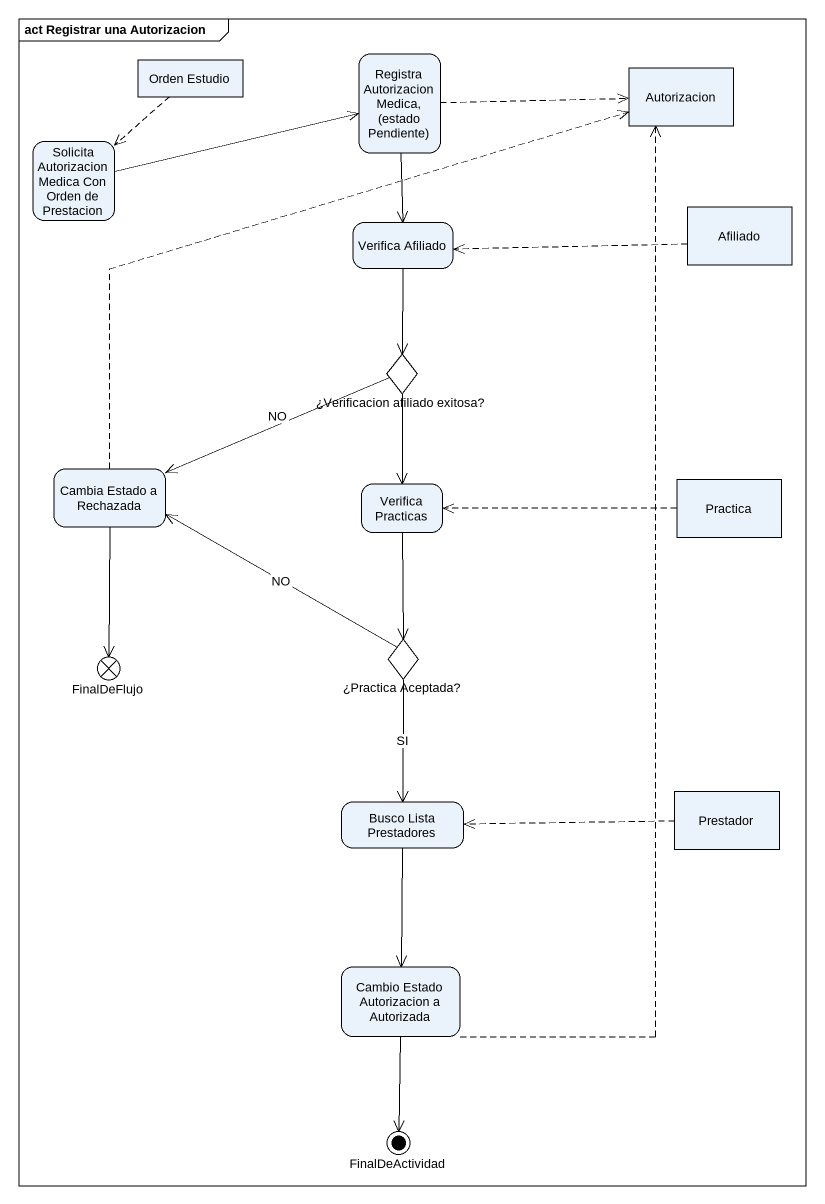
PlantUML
@startuml
mainframe act Registrar una Autorizacion
hide empty description
state "Registra Autorizacion Medica, (estado Pendiente)" as Registra_Autorizacion
state "Orden Estudio" as Orden_Estudio <<object>>
state Autorizacion <<object>>
state "Solicita Autorizacion Medica Con Orden de Prestacion" as Solicita_Autorizacion
state Afiliado <<object>>
state "Verifica Afiliado" as Verifica_Afiliado
state "¿Verificacion afiliado exitosa?" as Verificacion_afiliado <<choice>>
state "Cambia Estado a Rechazada" as Cambia_Estado_a_Rechazada
state "Verifica Practicas" as Verifica_Practicas
state Practica <<object>>
state FinalDeFlujo <<end>>
state "¿Practica Aceptada?" as Practica_Aceptada <<choice>>
state "Busco Lista Prestadores" as Busco_Lista_Prestadores
state Prestador <<object>>
state "Cambio Estado Autorizacion a Autorizada" as Cambio_Estado_Autorizacion
state FinalDeActividad <<end>>
Registra_Autorizacion -right[dashed]-> Autorizacion
Registra_Autorizacion --> Verifica_Afiliado
Orden_Estudio -[dashed]-> Solicita_Autorizacion
Solicita_Autorizacion -right-> Registra_Autorizacion
Afiliado -left[dashed]-> Verifica_Afiliado
Verifica_Afiliado --> Verificacion_afiliado
Verificacion_afiliado -left-> Cambia_Estado_a_Rechazada : NO
Verificacion_afiliado --> Verifica_Practicas
Cambia_Estado_a_Rechazada -up[dashed]-> Autorizacion
Cambia_Estado_a_Rechazada --> FinalDeFlujo
Verifica_Practicas --> Practica_Aceptada
Practica -left[dashed]-> Verifica_Practicas
Practica_Aceptada -left-> Cambia_Estado_a_Rechazada : NO
Practica_Aceptada --> Busco_Lista_Prestadores : SI
Busco_Lista_Prestadores --> Cambio_Estado_Autorizacion
Prestador -left[dashed]-> Busco_Lista_Prestadores
Cambio_Estado_Autorizacion -up[dashed]-> Autorizacion
Cambio_Estado_Autorizacion --> FinalDeActividad
@enduml
